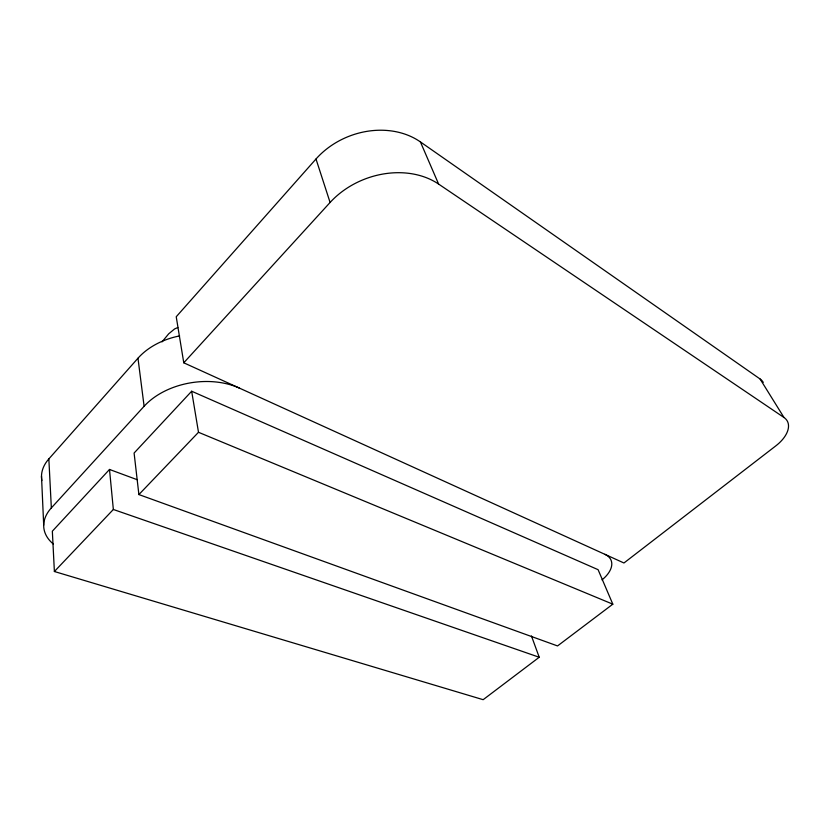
<?xml version="1.0" encoding="UTF-8"?>
<svg xmlns="http://www.w3.org/2000/svg" width="830" height="830" viewBox="0 0 830 830"><rect width="100%" height="100%" fill="white"/><g stroke="black" fill="none" stroke-linecap="round" stroke-linejoin="round"><path stroke-width="1.25" d="M162.026 341.887L168.698 333.816L174.58 328.96L177.796 327.518M41.873 480.539A50.962 33.221 -4.8 0 1 48.846 458.917L137.977 358.218A64.377 45.941 -7.8 0 1 179.622 335.911M316.002 158.997L176.23 316.759L183.772 362.803L623.952 562.989L775.853 445.845A30.554 17.046 -28.2 0 0 783.997 417.511L760.073 378.988L420.405 141.909A73.258 59.604 -21.1 0 0 316.002 158.997L330.091 202.468L183.772 362.803M53.286 543.982A52.798 32.951 -5.8 0 1 51.346 507.919L144.109 406.275A66.794 45.754 -8.7 0 1 239.486 388.139M137.438 479.792L109.508 469.458L52.342 531.2L54.386 571.507L483.153 699.69L539.22 657.256L531.449 635.946M191.668 391.231L134.097 453.045L138.89 494.566L557.542 645.937L612.82 604.178L598.088 569.681L191.668 391.231L198.495 432.285L138.89 494.566M54.386 571.507L113.347 509.475L109.508 469.458M113.347 509.475L539.22 657.256M198.495 432.285L612.82 604.178M420.405 141.909L438.624 184.084L783.997 417.511M137.977 358.218L144.109 406.275M48.846 458.917L51.346 507.919M41.5 476.161L43.7 525.183M330.091 202.468A76.215 59.812 -20.8 0 1 438.624 184.084M604.852 554.305A31.623 17.15 -21.6 0 1 602.03 579.88M760.073 378.988A29.652 17.316 -28.8 0 1 763.258 382.381"/></g></svg>
